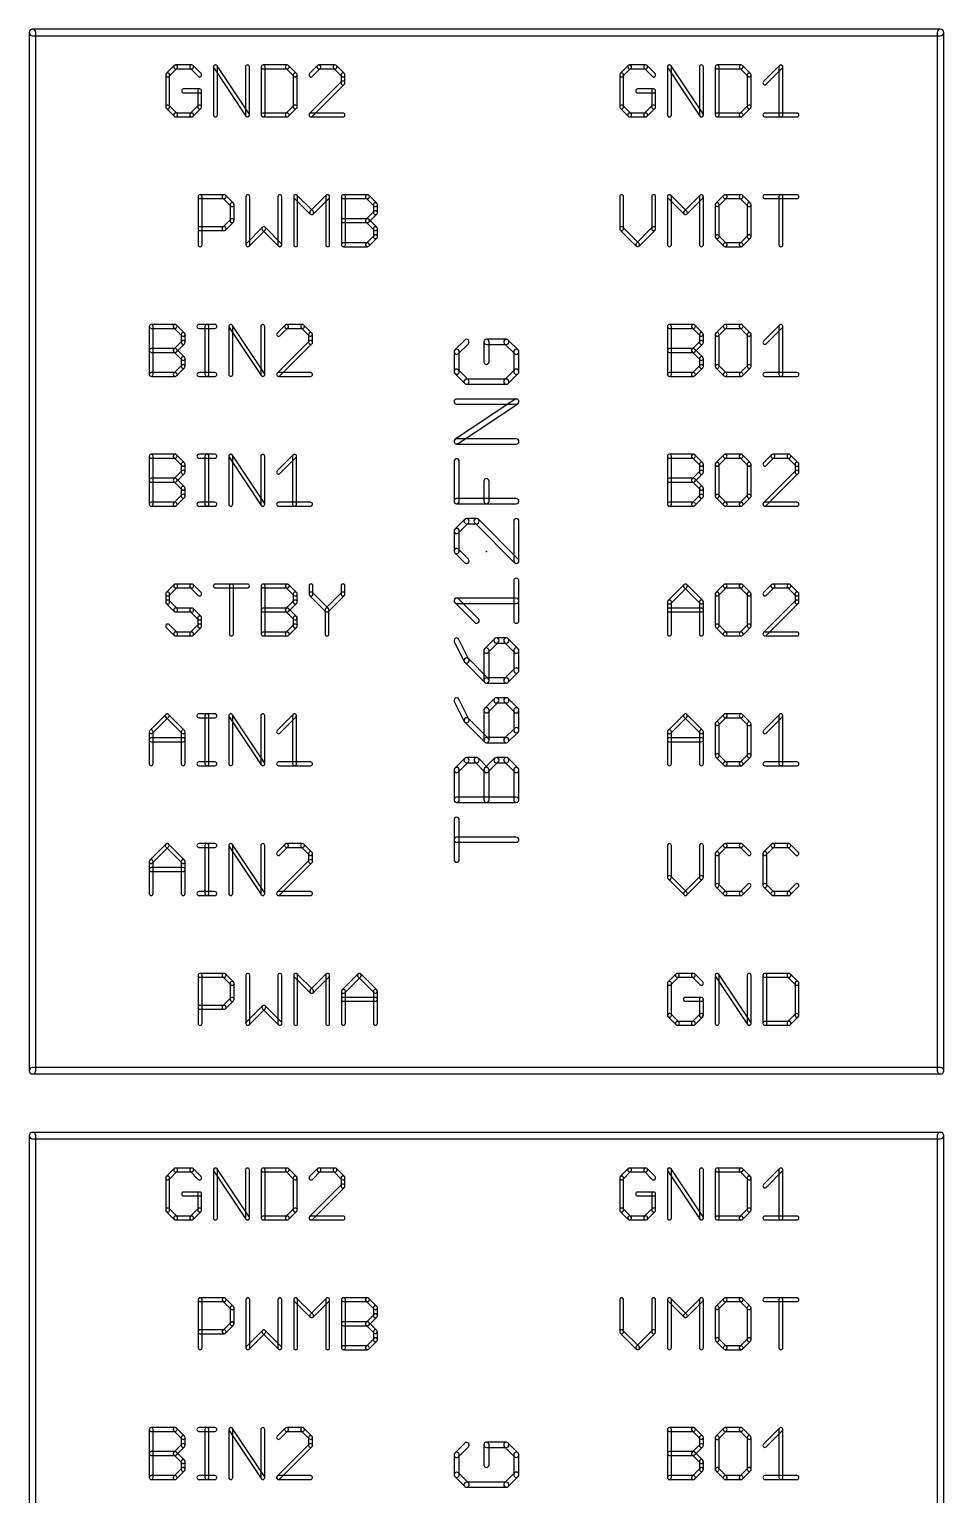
# Model space of a CAD drawing. Extents: x 0 to 101, y -4 to 80.
# Drawn here: x 69.79 to 87.69, y 22.18 to 50.86 of the extents above; entities that cross this region are included whole.
import ezdxf

# ---------------------------------------------------------------- set-up
doc = ezdxf.new("R2010")
doc.units = 0
doc.layers.add('21', color=251, linetype='CONTINUOUS')
doc.layers.add('23', color=178, linetype='CONTINUOUS')

msp = doc.modelspace()

# ---------------------------------------------------------------- linework, layer by layer
at = {"layer": '21'}
for points in [[(69.9135, 30.48), (69.9135, 50.8, 1), (69.7865, 50.8), (69.7865, 30.48, 1)], [(69.85, 50.7365), (87.63, 50.7365, 1), (87.63, 50.8635), (69.85, 50.8635, 1)], [(87.6935, 30.48), (87.6935, 50.8, 1), (87.5665, 50.8), (87.5665, 30.48, 1)], [(72.6258, 50.1546), (72.4691, 49.9979, 1), (72.523, 49.944), (72.6797, 50.1008, 1)], [(72.4579, 49.9709), (72.4579, 49.3439, 1), (72.5341, 49.3439), (72.5341, 49.9709, 1)], [(72.9663, 50.1658), (72.6528, 50.1658, 1), (72.6528, 50.0896), (72.9663, 50.0896, 1)], [(73.15, 49.9979), (72.9933, 50.1546, 1), (72.9394, 50.1008), (73.0961, 49.944, 1)], [(73.4696, 49.1871), (73.4696, 50.1277, 1), (73.3934, 50.1277), (73.3934, 49.1871, 1)], [(73.3998, 50.1066), (74.0269, 49.166, 1), (74.0903, 49.2082), (73.4632, 50.1488, 1)], [(74.0967, 49.1871), (74.0967, 50.1277, 1), (74.0205, 50.1277), (74.0205, 49.1871, 1)], [(74.329, 50.1277), (74.329, 49.1871, 1), (74.4052, 49.1871), (74.4052, 50.1277, 1)], [(74.8374, 50.1658), (74.3671, 50.1658, 1), (74.3671, 50.0896), (74.8374, 50.0896, 1)], [(75.0211, 49.9979), (74.8643, 50.1546, 1), (74.8104, 50.1008), (74.9672, 49.944, 1)], [(75.0322, 49.3439), (75.0322, 49.9709, 1), (74.956, 49.9709), (74.956, 49.3439, 1)], [(75.4324, 50.1546), (75.2756, 49.9979, 1), (75.3295, 49.944), (75.4863, 50.1008, 1)], [(75.7729, 50.1658), (75.4593, 50.1658, 1), (75.4593, 50.0896), (75.7729, 50.0896, 1)], [(75.9566, 49.9979), (75.7998, 50.1546, 1), (75.7459, 50.1008), (75.9027, 49.944, 1)], [(75.9677, 49.8142), (75.9677, 49.9709, 1), (75.8915, 49.9709), (75.8915, 49.8142, 1)], [(81.5158, 50.1546), (81.3591, 49.9979, 1), (81.413, 49.944), (81.5697, 50.1008, 1)], [(81.3479, 49.9709), (81.3479, 49.3439, 1), (81.4241, 49.3439), (81.4241, 49.9709, 1)], [(81.8563, 50.1658), (81.5428, 50.1658, 1), (81.5428, 50.0896), (81.8563, 50.0896, 1)], [(82.04, 49.9979), (81.8833, 50.1546, 1), (81.8294, 50.1008), (81.9861, 49.944, 1)], [(82.3596, 49.1871), (82.3596, 50.1277, 1), (82.2834, 50.1277), (82.2834, 49.1871, 1)], [(82.2898, 50.1066), (82.9169, 49.166, 1), (82.9803, 49.2082), (82.3532, 50.1488, 1)], [(82.9867, 49.1871), (82.9867, 50.1277, 1), (82.9105, 50.1277), (82.9105, 49.1871, 1)], [(83.219, 50.1277), (83.219, 49.1871, 1), (83.2952, 49.1871), (83.2952, 50.1277, 1)], [(83.7274, 50.1658), (83.2571, 50.1658, 1), (83.2571, 50.0896), (83.7274, 50.0896, 1)], [(83.9111, 49.9979), (83.7543, 50.1546, 1), (83.7004, 50.1008), (83.8572, 49.944, 1)], [(83.9222, 49.3439), (83.9222, 49.9709, 1), (83.846, 49.9709), (83.846, 49.3439, 1)], [(84.2195, 49.7872), (84.5331, 50.1008, 1), (84.4792, 50.1546), (84.1656, 49.8411, 1)], [(84.468, 50.1277), (84.468, 49.1871, 1), (84.5442, 49.1871), (84.5442, 50.1277, 1)], [(73.1231, 49.6955), (72.8096, 49.6955, 1), (72.8096, 49.6193), (73.1231, 49.6193, 1)], [(73.1612, 49.3439), (73.1612, 49.6574, 1), (73.085, 49.6574), (73.085, 49.3439, 1)], [(75.3295, 49.1602), (75.9566, 49.7872, 1), (75.9027, 49.8411), (75.2756, 49.214, 1)], [(82.0131, 49.6955), (81.6996, 49.6955, 1), (81.6996, 49.6193), (82.0131, 49.6193, 1)], [(82.0512, 49.3439), (82.0512, 49.6574, 1), (81.975, 49.6574), (81.975, 49.3439, 1)], [(72.4691, 49.3169), (72.6258, 49.1602, 1), (72.6797, 49.214), (72.523, 49.3708, 1)], [(72.9933, 49.1602), (73.15, 49.3169, 1), (73.0962, 49.3708), (72.9394, 49.214, 1)], [(74.8643, 49.1602), (75.0211, 49.3169, 1), (74.9672, 49.3708), (74.8104, 49.214, 1)], [(81.3591, 49.3169), (81.5158, 49.1602, 1), (81.5697, 49.214), (81.413, 49.3708, 1)], [(81.8833, 49.1602), (82.04, 49.3169, 1), (81.9862, 49.3708), (81.8294, 49.214, 1)], [(83.7543, 49.1602), (83.9111, 49.3169, 1), (83.8572, 49.3708), (83.7004, 49.214, 1)], [(72.6528, 49.149), (72.9663, 49.149, 1), (72.9663, 49.2252), (72.6528, 49.2252, 1)], [(74.3671, 49.149), (74.8374, 49.149, 1), (74.8374, 49.2252), (74.3671, 49.2252, 1)], [(75.9296, 49.2252), (75.3026, 49.2252, 1), (75.3026, 49.149), (75.9296, 49.149, 1)], [(81.5428, 49.149), (81.8563, 49.149, 1), (81.8563, 49.2252), (81.5428, 49.2252, 1)], [(83.2571, 49.149), (83.7274, 49.149, 1), (83.7274, 49.2252), (83.2571, 49.2252, 1)], [(84.1926, 49.149), (84.8196, 49.149, 1), (84.8196, 49.2252), (84.1926, 49.2252, 1)], [(73.1691, 46.6471), (73.1691, 47.5877, 1), (73.0929, 47.5877), (73.0929, 46.6471, 1)], [(73.131, 47.5496), (73.6013, 47.5496, 1), (73.6013, 47.6258), (73.131, 47.6258, 1)], [(73.5744, 47.5608), (73.7311, 47.404, 1), (73.785, 47.4579), (73.6283, 47.6146, 1)], [(74.0284, 47.5877), (74.0284, 46.6471, 1), (74.1046, 46.6471), (74.1046, 47.5877, 1)], [(74.7317, 46.6471), (74.7317, 47.5877, 1), (74.6555, 47.5877), (74.6555, 46.6471, 1)], [(75.0402, 46.6471), (75.0402, 47.5877, 1), (74.964, 47.5877), (74.964, 46.6471, 1)], [(74.9751, 47.5608), (75.2887, 47.2472, 1), (75.3425, 47.3011), (75.029, 47.6146, 1)], [(75.3425, 47.2472), (75.6561, 47.5608, 1), (75.6022, 47.6146), (75.2887, 47.3011, 1)], [(75.591, 47.5877), (75.591, 46.6471, 1), (75.6672, 46.6471), (75.6672, 47.5877, 1)], [(75.9757, 46.6471), (75.9757, 47.5877, 1), (75.8995, 47.5877), (75.8995, 46.6471, 1)], [(75.9376, 47.5496), (76.4079, 47.5496, 1), (76.4079, 47.6258), (75.9376, 47.6258, 1)], [(76.3809, 47.5608), (76.5377, 47.404, 1), (76.5916, 47.4579), (76.4348, 47.6146, 1)], [(81.3479, 47.5877), (81.3479, 46.9606, 1), (81.4241, 46.9606), (81.4241, 47.5877, 1)], [(82.0512, 46.9606), (82.0512, 47.5877, 1), (81.975, 47.5877), (81.975, 46.9606, 1)], [(82.3596, 46.6471), (82.3596, 47.5877, 1), (82.2834, 47.5877), (82.2834, 46.6471, 1)], [(82.2946, 47.5608), (82.6081, 47.2472, 1), (82.662, 47.3011), (82.3485, 47.6146, 1)], [(82.662, 47.2472), (82.9756, 47.5608, 1), (82.9217, 47.6146), (82.6081, 47.3011, 1)], [(82.9105, 47.5877), (82.9105, 46.6471, 1), (82.9867, 46.6471), (82.9867, 47.5877, 1)], [(83.3869, 47.6146), (83.2301, 47.4579, 1), (83.284, 47.404), (83.4408, 47.5608, 1)], [(83.7274, 47.6258), (83.4138, 47.6258, 1), (83.4138, 47.5496), (83.7274, 47.5496, 1)], [(83.9111, 47.4579), (83.7543, 47.6146, 1), (83.7004, 47.5608), (83.8572, 47.404, 1)], [(84.1926, 47.5496), (84.8196, 47.5496, 1), (84.8196, 47.6258), (84.1926, 47.6258, 1)], [(84.5442, 46.6471), (84.5442, 47.5877, 1), (84.468, 47.5877), (84.468, 46.6471, 1)], [(73.72, 47.4309), (73.72, 47.1174, 1), (73.7962, 47.1174), (73.7962, 47.4309, 1)], [(76.5265, 47.4309), (76.5265, 47.2742, 1), (76.6027, 47.2742), (76.6027, 47.4309, 1)], [(83.219, 47.4309), (83.219, 46.8039, 1), (83.2952, 46.8039), (83.2952, 47.4309, 1)], [(83.9222, 46.8039), (83.9222, 47.4309, 1), (83.846, 47.4309), (83.846, 46.8039, 1)], [(73.7312, 47.1443), (73.5744, 46.9876, 1), (73.6283, 46.9337), (73.785, 47.0905, 1)], [(75.9376, 47.0793), (76.4079, 47.0793, 1), (76.4079, 47.1555), (75.9376, 47.1555, 1)], [(76.5377, 47.3011), (76.3809, 47.1443, 1), (76.4348, 47.0905), (76.5916, 47.2472, 1)], [(76.3809, 47.0905), (76.5377, 46.9337, 1), (76.5916, 46.9876), (76.4348, 47.1443, 1)], [(73.6013, 46.9987), (73.131, 46.9987, 1), (73.131, 46.9225), (73.6013, 46.9225, 1)], [(74.0935, 46.6202), (74.407, 46.9337, 1), (74.3531, 46.9876), (74.0396, 46.674, 1)], [(74.3531, 46.9337), (74.6667, 46.6202, 1), (74.7206, 46.674), (74.407, 46.9876, 1)], [(76.5377, 46.8308), (76.3809, 46.674, 1), (76.4348, 46.6202), (76.5916, 46.7769, 1)], [(76.5265, 46.9606), (76.5265, 46.8039, 1), (76.6027, 46.8039), (76.6027, 46.9606, 1)], [(81.3591, 46.9337), (81.6726, 46.6202, 1), (81.7265, 46.674), (81.413, 46.9876, 1)], [(81.7265, 46.6202), (82.04, 46.9337, 1), (81.9861, 46.9876), (81.6726, 46.674, 1)], [(83.2301, 46.7769), (83.3869, 46.6202, 1), (83.4408, 46.674), (83.284, 46.8308, 1)], [(83.7543, 46.6202), (83.9111, 46.7769, 1), (83.8572, 46.8308), (83.7004, 46.674, 1)], [(76.4079, 46.6852), (75.9376, 46.6852, 1), (75.9376, 46.609), (76.4079, 46.609, 1)], [(83.4138, 46.609), (83.7274, 46.609, 1), (83.7274, 46.6852), (83.4138, 46.6852, 1)], [(72.211, 44.1071), (72.211, 45.0477, 1), (72.1348, 45.0477), (72.1348, 44.1071, 1)], [(72.1729, 45.0096), (72.6432, 45.0096, 1), (72.6432, 45.0858), (72.1729, 45.0858, 1)], [(72.6162, 45.0208), (72.773, 44.864, 1), (72.8269, 44.9179), (72.6701, 45.0746, 1)], [(73.1084, 45.0096), (73.4219, 45.0096, 1), (73.4219, 45.0858), (73.1084, 45.0858, 1)], [(73.3032, 44.1071), (73.3032, 45.0477, 1), (73.227, 45.0477), (73.227, 44.1071, 1)], [(73.7702, 44.1071), (73.7702, 45.0477, 1), (73.694, 45.0477), (73.694, 44.1071, 1)], [(73.7004, 45.0266), (74.3274, 44.086, 1), (74.3908, 44.1282), (73.7638, 45.0688, 1)], [(74.3972, 44.1071), (74.3972, 45.0477, 1), (74.321, 45.0477), (74.321, 44.1071, 1)], [(74.7974, 45.0746), (74.6406, 44.9179, 1), (74.6945, 44.864), (74.8513, 45.0208, 1)], [(75.1379, 45.0858), (74.8243, 45.0858, 1), (74.8243, 45.0096), (75.1379, 45.0096, 1)], [(75.3216, 44.9179), (75.1648, 45.0746, 1), (75.1109, 45.0208), (75.2677, 44.864, 1)], [(82.3596, 44.1071), (82.3596, 45.0477, 1), (82.2834, 45.0477), (82.2834, 44.1071, 1)], [(82.3215, 45.0096), (82.7918, 45.0096, 1), (82.7918, 45.0858), (82.3215, 45.0858, 1)], [(82.7649, 45.0208), (82.9217, 44.864, 1), (82.9756, 44.9179), (82.8188, 45.0746, 1)], [(83.3869, 45.0746), (83.2301, 44.9179, 1), (83.284, 44.864), (83.4408, 45.0208, 1)], [(83.7274, 45.0858), (83.4138, 45.0858, 1), (83.4138, 45.0096), (83.7274, 45.0096, 1)], [(83.9111, 44.9179), (83.7543, 45.0746, 1), (83.7004, 45.0208), (83.8572, 44.864, 1)], [(84.2195, 44.7072), (84.5331, 45.0208, 1), (84.4792, 45.0746), (84.1656, 44.7611, 1)], [(84.468, 45.0477), (84.468, 44.1071, 1), (84.5442, 44.1071), (84.5442, 45.0477, 1)], [(72.773, 44.7611), (72.6162, 44.6043, 1), (72.6701, 44.5505), (72.8269, 44.7072, 1)], [(72.7618, 44.8909), (72.7618, 44.7342, 1), (72.838, 44.7342), (72.838, 44.8909, 1)], [(74.6945, 44.0802), (75.3216, 44.7072, 1), (75.2677, 44.7611), (74.6406, 44.134, 1)], [(75.3327, 44.7342), (75.3327, 44.8909, 1), (75.2565, 44.8909), (75.2565, 44.7342, 1)], [(78.3138, 44.7819), (78.1189, 44.587, 1), (78.1907, 44.5152), (78.3856, 44.7101, 1)], [(79.1293, 44.7968), (78.7395, 44.7968, 1), (78.7395, 44.6952), (79.1293, 44.6952, 1)], [(78.6887, 44.746), (78.6887, 44.3562, 1), (78.7903, 44.3562), (78.7903, 44.746, 1)], [(79.3601, 44.587), (79.1652, 44.7819, 1), (79.0934, 44.7101), (79.2883, 44.5152, 1)], [(82.9217, 44.7611), (82.7649, 44.6043, 1), (82.8188, 44.5505), (82.9756, 44.7072, 1)], [(82.9105, 44.8909), (82.9105, 44.7342, 1), (82.9867, 44.7342), (82.9867, 44.8909, 1)], [(83.219, 44.8909), (83.219, 44.2639, 1), (83.2952, 44.2639), (83.2952, 44.8909, 1)], [(83.9222, 44.2639), (83.9222, 44.8909, 1), (83.846, 44.8909), (83.846, 44.2639, 1)], [(72.1729, 44.5393), (72.6432, 44.5393, 1), (72.6432, 44.6155), (72.1729, 44.6155, 1)], [(72.6162, 44.5505), (72.773, 44.3937, 1), (72.8269, 44.4476), (72.6701, 44.6043, 1)], [(72.7618, 44.4206), (72.7618, 44.2639, 1), (72.838, 44.2639), (72.838, 44.4206, 1)], [(78.104, 44.5511), (78.104, 44.1613, 1), (78.2056, 44.1613), (78.2056, 44.5511, 1)], [(79.375, 44.1613), (79.375, 44.5511, 1), (79.2734, 44.5511), (79.2734, 44.1613, 1)], [(82.3215, 44.5393), (82.7918, 44.5393, 1), (82.7918, 44.6155), (82.3215, 44.6155, 1)], [(82.7649, 44.5505), (82.9217, 44.3937, 1), (82.9756, 44.4476), (82.8188, 44.6043, 1)], [(82.9105, 44.4206), (82.9105, 44.2639, 1), (82.9867, 44.2639), (82.9867, 44.4206, 1)], [(72.773, 44.2908), (72.6162, 44.134, 1), (72.6701, 44.0802), (72.8269, 44.2369, 1)], [(78.1189, 44.1254), (78.3138, 43.9305, 1), (78.3856, 44.0023), (78.1907, 44.1972, 1)], [(79.1652, 43.9305), (79.3601, 44.1254, 1), (79.2883, 44.1972), (79.0934, 44.0023, 1)], [(82.9217, 44.2908), (82.7649, 44.134, 1), (82.8188, 44.0802), (82.9756, 44.2369, 1)], [(83.2301, 44.2369), (83.3869, 44.0802, 1), (83.4408, 44.134), (83.284, 44.2908, 1)], [(83.7543, 44.0802), (83.9111, 44.2369, 1), (83.8572, 44.2908), (83.7004, 44.134, 1)], [(72.6432, 44.1452), (72.1729, 44.1452, 1), (72.1729, 44.069), (72.6432, 44.069, 1)], [(73.1084, 44.069), (73.4219, 44.069, 1), (73.4219, 44.1452), (73.1084, 44.1452, 1)], [(75.2946, 44.1452), (74.6676, 44.1452, 1), (74.6676, 44.069), (75.2946, 44.069, 1)], [(78.3497, 43.9156), (79.1293, 43.9156, 1), (79.1293, 44.0172), (78.3497, 44.0172, 1)], [(82.7918, 44.1452), (82.3215, 44.1452, 1), (82.3215, 44.069), (82.7918, 44.069, 1)], [(83.4138, 44.069), (83.7274, 44.069, 1), (83.7274, 44.1452), (83.4138, 44.1452, 1)], [(84.1926, 44.069), (84.8197, 44.069, 1), (84.8197, 44.1452), (84.1926, 44.1452, 1)], [(79.3242, 43.6274), (78.1548, 43.6274, 1), (78.1548, 43.5258), (79.3242, 43.5258, 1)], [(78.183, 42.7547), (79.3524, 43.5343, 1), (79.296, 43.6188), (78.1266, 42.8393, 1)], [(79.3242, 42.8478), (78.1548, 42.8478, 1), (78.1548, 42.7462), (79.3242, 42.7462, 1)], [(72.211, 41.5671), (72.211, 42.5077, 1), (72.1348, 42.5077), (72.1348, 41.5671, 1)], [(72.1729, 42.4696), (72.6432, 42.4696, 1), (72.6432, 42.5458), (72.1729, 42.5458, 1)], [(72.6162, 42.4808), (72.773, 42.324, 1), (72.8269, 42.3779), (72.6701, 42.5346, 1)], [(73.1084, 42.4696), (73.4219, 42.4696, 1), (73.4219, 42.5458), (73.1084, 42.5458, 1)], [(73.3032, 41.5671), (73.3032, 42.5077, 1), (73.227, 42.5077), (73.227, 41.5671, 1)], [(73.7702, 41.5671), (73.7702, 42.5077, 1), (73.694, 42.5077), (73.694, 41.5671, 1)], [(73.7004, 42.4866), (74.3274, 41.546, 1), (74.3908, 41.5882), (73.7638, 42.5288, 1)], [(74.3972, 41.5671), (74.3972, 42.5077, 1), (74.321, 42.5077), (74.321, 41.5671, 1)], [(74.6945, 42.1672), (75.0081, 42.4808, 1), (74.9542, 42.5346), (74.6406, 42.2211, 1)], [(74.943, 42.5077), (74.943, 41.5671, 1), (75.0192, 41.5671), (75.0192, 42.5077, 1)], [(78.2056, 41.6276), (78.2056, 42.4072, 1), (78.104, 42.4072), (78.104, 41.6276, 1)], [(82.3596, 41.5671), (82.3596, 42.5077, 1), (82.2834, 42.5077), (82.2834, 41.5671, 1)], [(82.3215, 42.4696), (82.7918, 42.4696, 1), (82.7918, 42.5458), (82.3215, 42.5458, 1)], [(82.7649, 42.4808), (82.9217, 42.324, 1), (82.9756, 42.3779), (82.8188, 42.5346, 1)], [(83.3869, 42.5346), (83.2301, 42.3779, 1), (83.284, 42.324), (83.4408, 42.4808, 1)], [(83.7274, 42.5458), (83.4138, 42.5458, 1), (83.4138, 42.4696), (83.7274, 42.4696, 1)], [(83.9111, 42.3779), (83.7543, 42.5346, 1), (83.7004, 42.4808), (83.8572, 42.324, 1)], [(84.3224, 42.5346), (84.1656, 42.3779, 1), (84.2195, 42.324), (84.3763, 42.4808, 1)], [(84.6629, 42.5458), (84.3493, 42.5458, 1), (84.3493, 42.4696), (84.6629, 42.4696, 1)], [(84.8466, 42.3779), (84.6898, 42.5346, 1), (84.6359, 42.4808), (84.7927, 42.324, 1)], [(72.773, 42.2211), (72.6162, 42.0643, 1), (72.6701, 42.0105), (72.8269, 42.1672, 1)], [(72.7618, 42.3509), (72.7618, 42.1942, 1), (72.838, 42.1942), (72.838, 42.3509, 1)], [(82.9217, 42.2211), (82.7649, 42.0643, 1), (82.8188, 42.0105), (82.9756, 42.1672, 1)], [(82.9105, 42.3509), (82.9105, 42.1942, 1), (82.9867, 42.1942), (82.9867, 42.3509, 1)], [(83.219, 42.3509), (83.219, 41.7239, 1), (83.2952, 41.7239), (83.2952, 42.3509, 1)], [(83.9222, 41.7239), (83.9222, 42.3509, 1), (83.846, 42.3509), (83.846, 41.7239, 1)], [(84.2195, 41.5402), (84.8466, 42.1672, 1), (84.7927, 42.2211), (84.1656, 41.594, 1)], [(84.8578, 42.1942), (84.8578, 42.3509, 1), (84.7816, 42.3509), (84.7816, 42.1942, 1)], [(72.1729, 41.9993), (72.6432, 41.9993, 1), (72.6432, 42.0755), (72.1729, 42.0755, 1)], [(72.6162, 42.0105), (72.773, 41.8537, 1), (72.8269, 41.9076), (72.6701, 42.0643, 1)], [(72.7618, 41.8806), (72.7618, 41.7239, 1), (72.838, 41.7239), (72.838, 41.8806, 1)], [(78.7903, 41.6276), (78.7903, 42.0174, 1), (78.6887, 42.0174), (78.6887, 41.6276, 1)], [(82.3215, 41.9993), (82.7918, 41.9993, 1), (82.7918, 42.0755), (82.3215, 42.0755, 1)], [(82.7649, 42.0105), (82.9217, 41.8537, 1), (82.9756, 41.9076), (82.8188, 42.0643, 1)], [(82.9105, 41.8806), (82.9105, 41.7239, 1), (82.9867, 41.7239), (82.9867, 41.8806, 1)], [(72.6432, 41.6052), (72.1729, 41.6052, 1), (72.1729, 41.529), (72.6432, 41.529, 1)], [(72.773, 41.7508), (72.6162, 41.594, 1), (72.6701, 41.5402), (72.8269, 41.6969, 1)], [(73.1084, 41.529), (73.4219, 41.529, 1), (73.4219, 41.6052), (73.1084, 41.6052, 1)], [(74.6676, 41.529), (75.2946, 41.529, 1), (75.2946, 41.6052), (74.6676, 41.6052, 1)], [(79.3242, 41.6784), (78.1548, 41.6784, 1), (78.1548, 41.5768), (79.3242, 41.5768, 1)], [(82.7918, 41.6052), (82.3215, 41.6052, 1), (82.3215, 41.529), (82.7918, 41.529, 1)], [(82.9217, 41.7508), (82.7649, 41.594, 1), (82.8188, 41.5402), (82.9756, 41.6969, 1)], [(83.2301, 41.6969), (83.3869, 41.5402, 1), (83.4408, 41.594), (83.284, 41.7508, 1)], [(83.4138, 41.529), (83.7274, 41.529, 1), (83.7274, 41.6052), (83.4138, 41.6052, 1)], [(83.7543, 41.5402), (83.9111, 41.6969, 1), (83.8572, 41.7508), (83.7004, 41.594, 1)], [(84.8197, 41.6052), (84.1926, 41.6052, 1), (84.1926, 41.529), (84.8197, 41.529, 1)], [(78.3138, 41.2737), (78.1189, 41.0788, 1), (78.1907, 41.007), (78.3856, 41.2019, 1)], [(78.104, 41.0429), (78.104, 40.6531, 1), (78.2056, 40.6531), (78.2056, 41.0429, 1)], [(78.5446, 41.2886), (78.3497, 41.2886, 1), (78.3497, 41.187), (78.5446, 41.187, 1)], [(79.3601, 40.4941), (78.5805, 41.2737, 1), (78.5087, 41.2019), (79.2883, 40.4223, 1)], [(79.2734, 41.2378), (79.2734, 40.4582, 1), (79.375, 40.4582), (79.375, 41.2378, 1)], [(78.1189, 40.6172), (78.3138, 40.4223, 1), (78.3856, 40.4941), (78.1907, 40.689, 1)], [(72.6258, 39.9946), (72.4691, 39.8379, 1), (72.523, 39.784), (72.6797, 39.9408, 1)], [(72.9663, 40.0058), (72.6528, 40.0058, 1), (72.6528, 39.9296), (72.9663, 39.9296, 1)], [(73.15, 39.8379), (72.9933, 39.9946, 1), (72.9394, 39.9408), (73.0961, 39.784, 1)], [(73.4315, 39.9296), (74.0586, 39.9296, 1), (74.0586, 40.0058), (73.4315, 40.0058, 1)], [(73.7832, 39.0271), (73.7832, 39.9677, 1), (73.707, 39.9677), (73.707, 39.0271, 1)], [(74.4052, 39.0271), (74.4052, 39.9677, 1), (74.329, 39.9677), (74.329, 39.0271, 1)], [(74.3671, 39.9296), (74.8374, 39.9296, 1), (74.8374, 40.0058), (74.3671, 40.0058, 1)], [(74.8104, 39.9408), (74.9672, 39.784, 1), (75.0211, 39.8379), (74.8643, 39.9946, 1)], [(75.2645, 39.9677), (75.2645, 39.8109, 1), (75.3407, 39.8109), (75.3407, 39.9677, 1)], [(75.9677, 39.8109), (75.9677, 39.9677, 1), (75.8915, 39.9677), (75.8915, 39.8109, 1)], [(79.375, 39.2888), (79.375, 40.0684, 1), (79.2734, 40.0684), (79.2734, 39.2888, 1)], [(82.3485, 39.6272), (82.662, 39.9408, 1), (82.6081, 39.9946), (82.2946, 39.6811, 1)], [(82.6081, 39.9408), (82.9217, 39.6272, 1), (82.9756, 39.6811), (82.662, 39.9946, 1)], [(83.3869, 39.9946), (83.2301, 39.8379, 1), (83.284, 39.784), (83.4408, 39.9408, 1)], [(83.7274, 40.0058), (83.4138, 40.0058, 1), (83.4138, 39.9296), (83.7274, 39.9296, 1)], [(83.9111, 39.8379), (83.7543, 39.9946, 1), (83.7004, 39.9408), (83.8572, 39.784, 1)], [(84.3224, 39.9946), (84.1656, 39.8379, 1), (84.2195, 39.784), (84.3763, 39.9408, 1)], [(84.6629, 40.0058), (84.3493, 40.0058, 1), (84.3493, 39.9296), (84.6629, 39.9296, 1)], [(84.8466, 39.8379), (84.6898, 39.9946, 1), (84.6359, 39.9408), (84.7927, 39.784, 1)], [(72.4579, 39.8109), (72.4579, 39.6542, 1), (72.5341, 39.6542), (72.5341, 39.8109, 1)], [(72.4691, 39.6272), (72.6258, 39.4705, 1), (72.6797, 39.5243), (72.523, 39.6811, 1)], [(74.9672, 39.6811), (74.8104, 39.5243, 1), (74.8643, 39.4705), (75.0211, 39.6272, 1)], [(74.956, 39.8109), (74.956, 39.6542, 1), (75.0322, 39.6542), (75.0322, 39.8109, 1)], [(75.2756, 39.784), (75.5892, 39.4705, 1), (75.6431, 39.5243), (75.3295, 39.8379, 1)], [(75.6431, 39.4705), (75.9566, 39.784, 1), (75.9027, 39.8379), (75.5892, 39.5243, 1)], [(78.5805, 39.3247), (78.1907, 39.7145, 1), (78.1189, 39.6427), (78.5087, 39.2529, 1)], [(78.1548, 39.6278), (79.3242, 39.6278, 1), (79.3242, 39.7294), (78.1548, 39.7294, 1)], [(82.3596, 39.0271), (82.3596, 39.6542, 1), (82.2834, 39.6542), (82.2834, 39.0271, 1)], [(82.9105, 39.6542), (82.9105, 39.0271, 1), (82.9867, 39.0271), (82.9867, 39.6542, 1)], [(83.219, 39.8109), (83.219, 39.1839, 1), (83.2952, 39.1839), (83.2952, 39.8109, 1)], [(83.9222, 39.1839), (83.9222, 39.8109, 1), (83.846, 39.8109), (83.846, 39.1839, 1)], [(84.2195, 39.0002), (84.8466, 39.6272, 1), (84.7927, 39.6811), (84.1656, 39.054, 1)], [(84.8578, 39.6542), (84.8578, 39.8109, 1), (84.7816, 39.8109), (84.7816, 39.6542, 1)], [(72.6528, 39.4593), (72.9663, 39.4593, 1), (72.9663, 39.5355), (72.6528, 39.5355, 1)], [(72.9394, 39.4705), (73.0962, 39.3137, 1), (73.15, 39.3676), (72.9933, 39.5243, 1)], [(73.085, 39.3406), (73.085, 39.1839, 1), (73.1612, 39.1839), (73.1612, 39.3406, 1)], [(74.3671, 39.4593), (74.8374, 39.4593, 1), (74.8374, 39.5355), (74.3671, 39.5355, 1)], [(74.8104, 39.4705), (74.9672, 39.3137, 1), (75.0211, 39.3676), (74.8643, 39.5243, 1)], [(74.956, 39.3406), (74.956, 39.1839, 1), (75.0322, 39.1839), (75.0322, 39.3406, 1)], [(75.578, 39.4974), (75.578, 39.0271, 1), (75.6542, 39.0271), (75.6542, 39.4974, 1)], [(82.3215, 39.4593), (82.9486, 39.4593, 1), (82.9486, 39.5355), (82.3215, 39.5355, 1)], [(72.6797, 39.054), (72.523, 39.2108, 1), (72.4691, 39.1569), (72.6258, 39.0002, 1)], [(72.9663, 39.0652), (72.6528, 39.0652, 1), (72.6528, 38.989), (72.9663, 38.989, 1)], [(73.0962, 39.2108), (72.9394, 39.054, 1), (72.9933, 39.0002), (73.15, 39.1569, 1)], [(74.8374, 39.0652), (74.3671, 39.0652, 1), (74.3671, 38.989), (74.8374, 38.989, 1)], [(74.9672, 39.2108), (74.8104, 39.054, 1), (74.8643, 39.0002), (75.0211, 39.1569, 1)], [(83.2301, 39.1569), (83.3869, 39.0002, 1), (83.4408, 39.054), (83.284, 39.2108, 1)], [(83.4138, 38.989), (83.7274, 38.989, 1), (83.7274, 39.0652), (83.4138, 39.0652, 1)], [(83.7543, 39.0002), (83.9111, 39.1569, 1), (83.8572, 39.2108), (83.7004, 39.054, 1)], [(84.8197, 39.0652), (84.1926, 39.0652, 1), (84.1926, 38.989), (84.8197, 38.989, 1)], [(78.1094, 38.8763), (78.3043, 38.4865, 1), (78.3951, 38.5319), (78.2002, 38.9217, 1)], [(78.8985, 38.9349), (78.7036, 38.74, 1), (78.7754, 38.6682), (78.9703, 38.8631, 1)], [(78.6887, 38.7041), (78.6887, 38.1194, 1), (78.7903, 38.1194), (78.7903, 38.7041, 1)], [(79.1293, 38.9498), (78.9344, 38.9498, 1), (78.9344, 38.8482), (79.1293, 38.8482, 1)], [(79.3601, 38.74), (79.1652, 38.9349, 1), (79.0934, 38.8631), (79.2883, 38.6682, 1)], [(79.375, 38.3143), (79.375, 38.7041, 1), (79.2734, 38.7041), (79.2734, 38.3143, 1)], [(78.3138, 38.4733), (78.7036, 38.0835, 1), (78.7754, 38.1553), (78.3856, 38.5451, 1)], [(78.7395, 38.0686), (79.1293, 38.0686, 1), (79.1293, 38.1702), (78.7395, 38.1702, 1)], [(79.1652, 38.0835), (79.3601, 38.2784, 1), (79.2883, 38.3502), (79.0934, 38.1553, 1)], [(78.1094, 37.7069), (78.3043, 37.3171, 1), (78.3951, 37.3625), (78.2002, 37.7523, 1)], [(78.8985, 37.7655), (78.7036, 37.5706, 1), (78.7754, 37.4988), (78.9703, 37.6937, 1)], [(78.6887, 37.5347), (78.6887, 36.95, 1), (78.7903, 36.95), (78.7903, 37.5347, 1)], [(79.1293, 37.7804), (78.9344, 37.7804, 1), (78.9344, 37.6788), (79.1293, 37.6788, 1)], [(79.3601, 37.5706), (79.1652, 37.7655, 1), (79.0934, 37.6937), (79.2883, 37.4988, 1)], [(79.375, 37.1449), (79.375, 37.5347, 1), (79.2734, 37.5347), (79.2734, 37.1449, 1)], [(72.1998, 37.0872), (72.5133, 37.4008, 1), (72.4595, 37.4546), (72.1459, 37.1411, 1)], [(72.4595, 37.4008), (72.773, 37.0872, 1), (72.8269, 37.1411), (72.5133, 37.4546, 1)], [(73.1084, 37.3896), (73.4219, 37.3896, 1), (73.4219, 37.4658), (73.1084, 37.4658, 1)], [(73.3032, 36.4871), (73.3032, 37.4277, 1), (73.227, 37.4277), (73.227, 36.4871, 1)], [(73.7702, 36.4871), (73.7702, 37.4277, 1), (73.694, 37.4277), (73.694, 36.4871, 1)], [(73.7004, 37.4066), (74.3274, 36.466, 1), (74.3908, 36.5082), (73.7638, 37.4488, 1)], [(74.3972, 36.4871), (74.3972, 37.4277, 1), (74.321, 37.4277), (74.321, 36.4871, 1)], [(74.6945, 37.0872), (75.0081, 37.4008, 1), (74.9542, 37.4546), (74.6406, 37.1411, 1)], [(74.943, 37.4277), (74.943, 36.4871, 1), (75.0192, 36.4871), (75.0192, 37.4277, 1)], [(78.3138, 37.3039), (78.7036, 36.9141, 1), (78.7754, 36.9859), (78.3856, 37.3757, 1)], [(82.3485, 37.0872), (82.662, 37.4008, 1), (82.6081, 37.4546), (82.2946, 37.1411, 1)], [(82.6081, 37.4008), (82.9217, 37.0872, 1), (82.9756, 37.1411), (82.662, 37.4546, 1)], [(83.3869, 37.4546), (83.2301, 37.2979, 1), (83.284, 37.244), (83.4408, 37.4008, 1)], [(83.219, 37.2709), (83.219, 36.6439, 1), (83.2952, 36.6439), (83.2952, 37.2709, 1)], [(83.7274, 37.4658), (83.4138, 37.4658, 1), (83.4138, 37.3896), (83.7274, 37.3896, 1)], [(83.9111, 37.2979), (83.7543, 37.4546, 1), (83.7004, 37.4008), (83.8572, 37.244, 1)], [(83.9222, 36.6439), (83.9222, 37.2709, 1), (83.846, 37.2709), (83.846, 36.6439, 1)], [(84.2195, 37.0872), (84.5331, 37.4008, 1), (84.4792, 37.4546), (84.1656, 37.1411, 1)], [(84.468, 37.4277), (84.468, 36.4871, 1), (84.5442, 36.4871), (84.5442, 37.4277, 1)], [(72.211, 36.4871), (72.211, 37.1142, 1), (72.1348, 37.1142), (72.1348, 36.4871, 1)], [(72.7618, 37.1142), (72.7618, 36.4871, 1), (72.838, 36.4871), (72.838, 37.1142, 1)], [(78.7395, 36.8992), (79.1293, 36.8992, 1), (79.1293, 37.0008), (78.7395, 37.0008, 1)], [(79.1652, 36.9141), (79.3601, 37.109, 1), (79.2883, 37.1808), (79.0934, 36.9859, 1)], [(82.3596, 36.4871), (82.3596, 37.1142, 1), (82.2834, 37.1142), (82.2834, 36.4871, 1)], [(82.9105, 37.1142), (82.9105, 36.4871, 1), (82.9867, 36.4871), (82.9867, 37.1142, 1)], [(72.1729, 36.9193), (72.7999, 36.9193, 1), (72.7999, 36.9955), (72.1729, 36.9955, 1)], [(82.3215, 36.9193), (82.9486, 36.9193, 1), (82.9486, 36.9955), (82.3215, 36.9955, 1)], [(73.1084, 36.449), (73.4219, 36.449, 1), (73.4219, 36.5252), (73.1084, 36.5252, 1)], [(74.6676, 36.449), (75.2946, 36.449, 1), (75.2946, 36.5252), (74.6676, 36.5252, 1)], [(78.1907, 36.3294), (78.3856, 36.5243, 1), (78.3138, 36.5961), (78.1189, 36.4012, 1)], [(78.3497, 36.5094), (78.5446, 36.5094, 1), (78.5446, 36.611), (78.3497, 36.611, 1)], [(78.5087, 36.5243), (78.7036, 36.3294, 1), (78.7754, 36.4012), (78.5805, 36.5961, 1)], [(78.7754, 36.3294), (78.9703, 36.5243, 1), (78.8985, 36.5961), (78.7036, 36.4012, 1)], [(78.9344, 36.5094), (79.1293, 36.5094, 1), (79.1293, 36.611), (78.9344, 36.611, 1)], [(79.0934, 36.5243), (79.2883, 36.3294, 1), (79.3601, 36.4012), (79.1652, 36.5961, 1)], [(83.2301, 36.6169), (83.3869, 36.4602, 1), (83.4408, 36.514), (83.284, 36.6708, 1)], [(83.4138, 36.449), (83.7274, 36.449, 1), (83.7274, 36.5252), (83.4138, 36.5252, 1)], [(83.7543, 36.4602), (83.9111, 36.6169, 1), (83.8572, 36.6708), (83.7004, 36.514, 1)], [(84.1926, 36.449), (84.8197, 36.449, 1), (84.8197, 36.5252), (84.1926, 36.5252, 1)], [(78.2056, 35.7806), (78.2056, 36.3653, 1), (78.104, 36.3653), (78.104, 35.7806, 1)], [(78.7903, 35.7806), (78.7903, 36.3653, 1), (78.6887, 36.3653), (78.6887, 35.7806, 1)], [(79.2734, 36.3653), (79.2734, 35.7806, 1), (79.375, 35.7806), (79.375, 36.3653, 1)], [(79.3242, 35.8314), (78.1548, 35.8314, 1), (78.1548, 35.7298), (79.3242, 35.7298, 1)], [(78.2056, 34.6112), (78.2056, 35.3908, 1), (78.104, 35.3908), (78.104, 34.6112, 1)], [(79.3242, 35.0518), (78.1548, 35.0518, 1), (78.1548, 34.9502), (79.3242, 34.9502, 1)], [(72.1998, 34.5472), (72.5133, 34.8608, 1), (72.4595, 34.9146), (72.1459, 34.6011, 1)], [(72.4595, 34.8608), (72.773, 34.5472, 1), (72.8269, 34.6011), (72.5133, 34.9146, 1)], [(73.1084, 34.8496), (73.4219, 34.8496, 1), (73.4219, 34.9258), (73.1084, 34.9258, 1)], [(73.3032, 33.9471), (73.3032, 34.8877, 1), (73.227, 34.8877), (73.227, 33.9471, 1)], [(73.7702, 33.9471), (73.7702, 34.8877, 1), (73.694, 34.8877), (73.694, 33.9471, 1)], [(73.7004, 34.8666), (74.3274, 33.926, 1), (74.3908, 33.9682), (73.7638, 34.9088, 1)], [(74.3972, 33.9471), (74.3972, 34.8877, 1), (74.321, 34.8877), (74.321, 33.9471, 1)], [(74.7974, 34.9146), (74.6406, 34.7579, 1), (74.6945, 34.704), (74.8513, 34.8608, 1)], [(75.1379, 34.9258), (74.8243, 34.9258, 1), (74.8243, 34.8496), (75.1379, 34.8496, 1)], [(75.3216, 34.7579), (75.1648, 34.9146, 1), (75.1109, 34.8608), (75.2677, 34.704, 1)], [(75.3327, 34.5742), (75.3327, 34.7309, 1), (75.2565, 34.7309), (75.2565, 34.5742, 1)], [(82.2834, 34.8877), (82.2834, 34.2606, 1), (82.3596, 34.2606), (82.3596, 34.8877, 1)], [(82.9867, 34.2606), (82.9867, 34.8877, 1), (82.9105, 34.8877), (82.9105, 34.2606, 1)], [(83.3869, 34.9146), (83.2301, 34.7579, 1), (83.284, 34.704), (83.4408, 34.8608, 1)], [(83.219, 34.7309), (83.219, 34.1039, 1), (83.2952, 34.1039), (83.2952, 34.7309, 1)], [(83.7274, 34.9258), (83.4138, 34.9258, 1), (83.4138, 34.8496), (83.7274, 34.8496, 1)], [(83.9111, 34.7579), (83.7543, 34.9146, 1), (83.7004, 34.8608), (83.8572, 34.704, 1)], [(84.3224, 34.9146), (84.1656, 34.7579, 1), (84.2195, 34.704), (84.3763, 34.8608, 1)], [(84.1545, 34.7309), (84.1545, 34.1039, 1), (84.2307, 34.1039), (84.2307, 34.7309, 1)], [(84.6629, 34.9258), (84.3493, 34.9258, 1), (84.3493, 34.8496), (84.6629, 34.8496, 1)], [(84.8466, 34.7579), (84.6898, 34.9146, 1), (84.6359, 34.8608), (84.7927, 34.704, 1)], [(72.211, 33.9471), (72.211, 34.5742, 1), (72.1348, 34.5742), (72.1348, 33.9471, 1)], [(72.1729, 34.3793), (72.7999, 34.3793, 1), (72.7999, 34.4555), (72.1729, 34.4555, 1)], [(72.7618, 34.5742), (72.7618, 33.9471, 1), (72.838, 33.9471), (72.838, 34.5742, 1)], [(74.6945, 33.9202), (75.3216, 34.5472, 1), (75.2677, 34.6011), (74.6406, 33.974, 1)], [(82.2946, 34.2337), (82.6081, 33.9202, 1), (82.662, 33.974), (82.3485, 34.2876, 1)], [(82.662, 33.9202), (82.9756, 34.2337, 1), (82.9217, 34.2876), (82.6081, 33.974, 1)], [(83.2301, 34.0769), (83.3869, 33.9202, 1), (83.4408, 33.974), (83.284, 34.1308, 1)], [(83.7543, 33.9202), (83.9111, 34.0769, 1), (83.8572, 34.1308), (83.7004, 33.974, 1)], [(84.1656, 34.0769), (84.3224, 33.9202, 1), (84.3763, 33.974), (84.2195, 34.1308, 1)], [(84.6898, 33.9202), (84.8466, 34.0769, 1), (84.7927, 34.1308), (84.6359, 33.974, 1)], [(73.1084, 33.909), (73.4219, 33.909, 1), (73.4219, 33.9852), (73.1084, 33.9852, 1)], [(75.2946, 33.9852), (74.6676, 33.9852, 1), (74.6676, 33.909), (75.2946, 33.909, 1)], [(83.4138, 33.909), (83.7274, 33.909, 1), (83.7274, 33.9852), (83.4138, 33.9852, 1)], [(84.3493, 33.909), (84.6629, 33.909, 1), (84.6629, 33.9852), (84.3493, 33.9852, 1)], [(73.1691, 31.4071), (73.1691, 32.3477, 1), (73.0929, 32.3477), (73.0929, 31.4071, 1)], [(73.131, 32.3096), (73.6013, 32.3096, 1), (73.6013, 32.3858), (73.131, 32.3858, 1)], [(73.5744, 32.3208), (73.7311, 32.164, 1), (73.785, 32.2179), (73.6283, 32.3746, 1)], [(73.72, 32.1909), (73.72, 31.8774, 1), (73.7962, 31.8774), (73.7962, 32.1909, 1)], [(74.0284, 32.3477), (74.0284, 31.4071, 1), (74.1046, 31.4071), (74.1046, 32.3477, 1)], [(74.7317, 31.4071), (74.7317, 32.3477, 1), (74.6555, 32.3477), (74.6555, 31.4071, 1)], [(75.0402, 31.4071), (75.0402, 32.3477, 1), (74.964, 32.3477), (74.964, 31.4071, 1)], [(74.9751, 32.3208), (75.2887, 32.0072, 1), (75.3425, 32.0611), (75.029, 32.3746, 1)], [(75.3425, 32.0072), (75.6561, 32.3208, 1), (75.6022, 32.3746), (75.2887, 32.0611, 1)], [(75.591, 32.3477), (75.591, 31.4071, 1), (75.6672, 31.4071), (75.6672, 32.3477, 1)], [(75.9645, 32.0072), (76.2781, 32.3208, 1), (76.2242, 32.3746), (75.9106, 32.0611, 1)], [(76.2242, 32.3208), (76.5377, 32.0072, 1), (76.5916, 32.0611), (76.2781, 32.3746, 1)], [(82.4514, 32.3746), (82.2946, 32.2179, 1), (82.3485, 32.164), (82.5053, 32.3208, 1)], [(82.2834, 32.1909), (82.2834, 31.5639, 1), (82.3596, 31.5639), (82.3596, 32.1909, 1)], [(82.7918, 32.3858), (82.4783, 32.3858, 1), (82.4783, 32.3096), (82.7918, 32.3096, 1)], [(82.9756, 32.2179), (82.8188, 32.3746, 1), (82.7649, 32.3208), (82.9217, 32.164, 1)], [(83.2952, 31.4071), (83.2952, 32.3477, 1), (83.219, 32.3477), (83.219, 31.4071, 1)], [(83.2254, 32.3266), (83.8524, 31.386, 1), (83.9158, 31.4282), (83.2888, 32.3688, 1)], [(83.9222, 31.4071), (83.9222, 32.3477, 1), (83.846, 32.3477), (83.846, 31.4071, 1)], [(84.1545, 32.3477), (84.1545, 31.4071, 1), (84.2307, 31.4071), (84.2307, 32.3477, 1)], [(84.6629, 32.3858), (84.1926, 32.3858, 1), (84.1926, 32.3096), (84.6629, 32.3096, 1)], [(84.8466, 32.2179), (84.6898, 32.3746, 1), (84.6359, 32.3208), (84.7927, 32.164, 1)], [(84.8578, 31.5639), (84.8578, 32.1909, 1), (84.7816, 32.1909), (84.7816, 31.5639, 1)], [(73.7312, 31.9043), (73.5744, 31.7476, 1), (73.6283, 31.6937), (73.785, 31.8505, 1)], [(75.9757, 31.4071), (75.9757, 32.0342, 1), (75.8995, 32.0342), (75.8995, 31.4071, 1)], [(75.9376, 31.8393), (76.5646, 31.8393, 1), (76.5646, 31.9155), (75.9376, 31.9155, 1)], [(76.5265, 32.0342), (76.5265, 31.4071, 1), (76.6027, 31.4071), (76.6027, 32.0342, 1)], [(82.9486, 31.9155), (82.6351, 31.9155, 1), (82.6351, 31.8393), (82.9486, 31.8393, 1)], [(82.9867, 31.5639), (82.9867, 31.8774, 1), (82.9105, 31.8774), (82.9105, 31.5639, 1)], [(73.6013, 31.7587), (73.131, 31.7587, 1), (73.131, 31.6825), (73.6013, 31.6825, 1)], [(74.0935, 31.3802), (74.407, 31.6937, 1), (74.3531, 31.7476), (74.0396, 31.434, 1)], [(74.3531, 31.6937), (74.6667, 31.3802, 1), (74.7206, 31.434), (74.407, 31.7476, 1)], [(82.2946, 31.5369), (82.4514, 31.3802, 1), (82.5053, 31.434), (82.3485, 31.5908, 1)], [(82.8188, 31.3802), (82.9756, 31.5369, 1), (82.9217, 31.5908), (82.7649, 31.434, 1)], [(84.6898, 31.3802), (84.8466, 31.5369, 1), (84.7927, 31.5908), (84.6359, 31.434, 1)], [(82.4783, 31.369), (82.7918, 31.369, 1), (82.7918, 31.4452), (82.4783, 31.4452, 1)], [(84.1926, 31.369), (84.6629, 31.369, 1), (84.6629, 31.4452), (84.1926, 31.4452, 1)], [(87.63, 30.5435), (69.85, 30.5435, 1), (69.85, 30.4165), (87.63, 30.4165, 1)], [(69.9135, 8.89), (69.9135, 29.21, 1), (69.7865, 29.21), (69.7865, 8.89, 1)], [(69.85, 29.1465), (87.63, 29.1465, 1), (87.63, 29.2735), (69.85, 29.2735, 1)], [(87.6935, 8.89), (87.6935, 29.21, 1), (87.5665, 29.21), (87.5665, 8.89, 1)], [(72.6258, 28.5646), (72.4691, 28.4079, 1), (72.523, 28.354), (72.6797, 28.5108, 1)], [(72.4579, 28.3809), (72.4579, 27.7539, 1), (72.5341, 27.7539), (72.5341, 28.3809, 1)], [(72.9663, 28.5758), (72.6528, 28.5758, 1), (72.6528, 28.4996), (72.9663, 28.4996, 1)], [(73.15, 28.4079), (72.9933, 28.5646, 1), (72.9394, 28.5108), (73.0961, 28.354, 1)], [(73.4696, 27.5971), (73.4696, 28.5377, 1), (73.3934, 28.5377), (73.3934, 27.5971, 1)], [(73.3998, 28.5166), (74.0269, 27.576, 1), (74.0903, 27.6182), (73.4632, 28.5588, 1)], [(74.0967, 27.5971), (74.0967, 28.5377, 1), (74.0205, 28.5377), (74.0205, 27.5971, 1)], [(74.329, 28.5377), (74.329, 27.5971, 1), (74.4052, 27.5971), (74.4052, 28.5377, 1)], [(74.8374, 28.5758), (74.3671, 28.5758, 1), (74.3671, 28.4996), (74.8374, 28.4996, 1)], [(75.0211, 28.4079), (74.8643, 28.5646, 1), (74.8104, 28.5108), (74.9672, 28.354, 1)], [(75.0322, 27.7539), (75.0322, 28.3809, 1), (74.956, 28.3809), (74.956, 27.7539, 1)], [(75.4324, 28.5646), (75.2756, 28.4079, 1), (75.3295, 28.354), (75.4863, 28.5108, 1)], [(75.7729, 28.5758), (75.4593, 28.5758, 1), (75.4593, 28.4996), (75.7729, 28.4996, 1)], [(75.9566, 28.4079), (75.7998, 28.5646, 1), (75.7459, 28.5108), (75.9027, 28.354, 1)], [(75.9677, 28.2242), (75.9677, 28.3809, 1), (75.8915, 28.3809), (75.8915, 28.2242, 1)], [(81.5158, 28.5646), (81.3591, 28.4079, 1), (81.413, 28.354), (81.5697, 28.5108, 1)], [(81.3479, 28.3809), (81.3479, 27.7539, 1), (81.4241, 27.7539), (81.4241, 28.3809, 1)], [(81.8563, 28.5758), (81.5428, 28.5758, 1), (81.5428, 28.4996), (81.8563, 28.4996, 1)], [(82.04, 28.4079), (81.8833, 28.5646, 1), (81.8294, 28.5108), (81.9861, 28.354, 1)], [(82.3596, 27.5971), (82.3596, 28.5377, 1), (82.2834, 28.5377), (82.2834, 27.5971, 1)], [(82.2898, 28.5166), (82.9169, 27.576, 1), (82.9803, 27.6182), (82.3532, 28.5588, 1)], [(82.9867, 27.5971), (82.9867, 28.5377, 1), (82.9105, 28.5377), (82.9105, 27.5971, 1)], [(83.219, 28.5377), (83.219, 27.5971, 1), (83.2952, 27.5971), (83.2952, 28.5377, 1)], [(83.7274, 28.5758), (83.2571, 28.5758, 1), (83.2571, 28.4996), (83.7274, 28.4996, 1)], [(83.9111, 28.4079), (83.7543, 28.5646, 1), (83.7004, 28.5108), (83.8572, 28.354, 1)], [(83.9222, 27.7539), (83.9222, 28.3809, 1), (83.846, 28.3809), (83.846, 27.7539, 1)], [(84.2195, 28.1972), (84.5331, 28.5108, 1), (84.4792, 28.5646), (84.1656, 28.2511, 1)], [(84.468, 28.5377), (84.468, 27.5971, 1), (84.5442, 27.5971), (84.5442, 28.5377, 1)], [(75.3295, 27.5702), (75.9566, 28.1972, 1), (75.9027, 28.2511), (75.2756, 27.624, 1)], [(73.1231, 28.1055), (72.8096, 28.1055, 1), (72.8096, 28.0293), (73.1231, 28.0293, 1)], [(73.1612, 27.7539), (73.1612, 28.0674, 1), (73.085, 28.0674), (73.085, 27.7539, 1)], [(82.0131, 28.1055), (81.6996, 28.1055, 1), (81.6996, 28.0293), (82.0131, 28.0293, 1)], [(82.0512, 27.7539), (82.0512, 28.0674, 1), (81.975, 28.0674), (81.975, 27.7539, 1)], [(72.4691, 27.7269), (72.6258, 27.5702, 1), (72.6797, 27.624), (72.523, 27.7808, 1)], [(72.6528, 27.559), (72.9663, 27.559, 1), (72.9663, 27.6352), (72.6528, 27.6352, 1)], [(72.9933, 27.5702), (73.15, 27.7269, 1), (73.0962, 27.7808), (72.9394, 27.624, 1)], [(74.3671, 27.559), (74.8374, 27.559, 1), (74.8374, 27.6352), (74.3671, 27.6352, 1)], [(74.8643, 27.5702), (75.0211, 27.7269, 1), (74.9672, 27.7808), (74.8104, 27.624, 1)], [(75.9296, 27.6352), (75.3026, 27.6352, 1), (75.3026, 27.559), (75.9296, 27.559, 1)], [(81.3591, 27.7269), (81.5158, 27.5702, 1), (81.5697, 27.624), (81.413, 27.7808, 1)], [(81.5428, 27.559), (81.8563, 27.559, 1), (81.8563, 27.6352), (81.5428, 27.6352, 1)], [(81.8833, 27.5702), (82.04, 27.7269, 1), (81.9862, 27.7808), (81.8294, 27.624, 1)], [(83.2571, 27.559), (83.7274, 27.559, 1), (83.7274, 27.6352), (83.2571, 27.6352, 1)], [(83.7543, 27.5702), (83.9111, 27.7269, 1), (83.8572, 27.7808), (83.7004, 27.624, 1)], [(84.1926, 27.559), (84.8196, 27.559, 1), (84.8196, 27.6352), (84.1926, 27.6352, 1)], [(73.1691, 25.0571), (73.1691, 25.9977, 1), (73.0929, 25.9977), (73.0929, 25.0571, 1)], [(73.131, 25.9596), (73.6013, 25.9596, 1), (73.6013, 26.0358), (73.131, 26.0358, 1)], [(73.5744, 25.9708), (73.7311, 25.814, 1), (73.785, 25.8679), (73.6283, 26.0246, 1)], [(73.72, 25.8409), (73.72, 25.5274, 1), (73.7962, 25.5274), (73.7962, 25.8409, 1)], [(74.0284, 25.9977), (74.0284, 25.0571, 1), (74.1046, 25.0571), (74.1046, 25.9977, 1)], [(74.7317, 25.0571), (74.7317, 25.9977, 1), (74.6555, 25.9977), (74.6555, 25.0571, 1)], [(75.0402, 25.0571), (75.0402, 25.9977, 1), (74.964, 25.9977), (74.964, 25.0571, 1)], [(74.9751, 25.9708), (75.2887, 25.6572, 1), (75.3425, 25.7111), (75.029, 26.0246, 1)], [(75.3425, 25.6572), (75.6561, 25.9708, 1), (75.6022, 26.0246), (75.2887, 25.7111, 1)], [(75.591, 25.9977), (75.591, 25.0571, 1), (75.6672, 25.0571), (75.6672, 25.9977, 1)], [(75.9757, 25.0571), (75.9757, 25.9977, 1), (75.8995, 25.9977), (75.8995, 25.0571, 1)], [(75.9376, 25.9596), (76.4079, 25.9596, 1), (76.4079, 26.0358), (75.9376, 26.0358, 1)], [(76.3809, 25.9708), (76.5377, 25.814, 1), (76.5916, 25.8679), (76.4348, 26.0246, 1)], [(76.5265, 25.8409), (76.5265, 25.6842, 1), (76.6027, 25.6842), (76.6027, 25.8409, 1)], [(81.3479, 25.9977), (81.3479, 25.3706, 1), (81.4241, 25.3706), (81.4241, 25.9977, 1)], [(82.0512, 25.3706), (82.0512, 25.9977, 1), (81.975, 25.9977), (81.975, 25.3706, 1)], [(82.3596, 25.0571), (82.3596, 25.9977, 1), (82.2834, 25.9977), (82.2834, 25.0571, 1)], [(82.2946, 25.9708), (82.6081, 25.6572, 1), (82.662, 25.7111), (82.3485, 26.0246, 1)], [(82.662, 25.6572), (82.9756, 25.9708, 1), (82.9217, 26.0246), (82.6081, 25.7111, 1)], [(82.9105, 25.9977), (82.9105, 25.0571, 1), (82.9867, 25.0571), (82.9867, 25.9977, 1)], [(83.3869, 26.0246), (83.2301, 25.8679, 1), (83.284, 25.814), (83.4408, 25.9708, 1)], [(83.219, 25.8409), (83.219, 25.2139, 1), (83.2952, 25.2139), (83.2952, 25.8409, 1)], [(83.7274, 26.0358), (83.4138, 26.0358, 1), (83.4138, 25.9596), (83.7274, 25.9596, 1)], [(83.9111, 25.8679), (83.7543, 26.0246, 1), (83.7004, 25.9708), (83.8572, 25.814, 1)], [(83.9222, 25.2139), (83.9222, 25.8409, 1), (83.846, 25.8409), (83.846, 25.2139, 1)], [(84.1926, 25.9596), (84.8196, 25.9596, 1), (84.8196, 26.0358), (84.1926, 26.0358, 1)], [(84.5442, 25.0571), (84.5442, 25.9977, 1), (84.468, 25.9977), (84.468, 25.0571, 1)], [(73.7312, 25.5543), (73.5744, 25.3976, 1), (73.6283, 25.3437), (73.785, 25.5005, 1)], [(75.9376, 25.4893), (76.4079, 25.4893, 1), (76.4079, 25.5655), (75.9376, 25.5655, 1)], [(76.5377, 25.7111), (76.3809, 25.5543, 1), (76.4348, 25.5005), (76.5916, 25.6572, 1)], [(76.3809, 25.5005), (76.5377, 25.3437, 1), (76.5916, 25.3976), (76.4348, 25.5543, 1)], [(73.6013, 25.4087), (73.131, 25.4087, 1), (73.131, 25.3325), (73.6013, 25.3325, 1)], [(74.0935, 25.0302), (74.407, 25.3437, 1), (74.3531, 25.3976), (74.0396, 25.084, 1)], [(74.3531, 25.3437), (74.6667, 25.0302, 1), (74.7206, 25.084), (74.407, 25.3976, 1)], [(76.5377, 25.2408), (76.3809, 25.084, 1), (76.4348, 25.0302), (76.5916, 25.1869, 1)], [(76.5265, 25.3706), (76.5265, 25.2139, 1), (76.6027, 25.2139), (76.6027, 25.3706, 1)], [(81.3591, 25.3437), (81.6726, 25.0302, 1), (81.7265, 25.084), (81.413, 25.3976, 1)], [(81.7265, 25.0302), (82.04, 25.3437, 1), (81.9861, 25.3976), (81.6726, 25.084, 1)], [(83.2301, 25.1869), (83.3869, 25.0302, 1), (83.4408, 25.084), (83.284, 25.2408, 1)], [(83.7543, 25.0302), (83.9111, 25.1869, 1), (83.8572, 25.2408), (83.7004, 25.084, 1)], [(76.4079, 25.0952), (75.9376, 25.0952, 1), (75.9376, 25.019), (76.4079, 25.019, 1)], [(83.4138, 25.019), (83.7274, 25.019, 1), (83.7274, 25.0952), (83.4138, 25.0952, 1)], [(72.211, 22.5171), (72.211, 23.4577, 1), (72.1348, 23.4577), (72.1348, 22.5171, 1)], [(72.1729, 23.4196), (72.6432, 23.4196, 1), (72.6432, 23.4958), (72.1729, 23.4958, 1)], [(72.6162, 23.4308), (72.773, 23.274, 1), (72.8269, 23.3279), (72.6701, 23.4846, 1)], [(72.7618, 23.3009), (72.7618, 23.1442, 1), (72.838, 23.1442), (72.838, 23.3009, 1)], [(73.1084, 23.4196), (73.4219, 23.4196, 1), (73.4219, 23.4958), (73.1084, 23.4958, 1)], [(73.3032, 22.5171), (73.3032, 23.4577, 1), (73.227, 23.4577), (73.227, 22.5171, 1)], [(73.7702, 22.5171), (73.7702, 23.4577, 1), (73.694, 23.4577), (73.694, 22.5171, 1)], [(73.7004, 23.4366), (74.3274, 22.496, 1), (74.3908, 22.5382), (73.7638, 23.4788, 1)], [(74.3972, 22.5171), (74.3972, 23.4577, 1), (74.321, 23.4577), (74.321, 22.5171, 1)], [(74.7974, 23.4846), (74.6406, 23.3279, 1), (74.6945, 23.274), (74.8513, 23.4308, 1)], [(75.1379, 23.4958), (74.8243, 23.4958, 1), (74.8243, 23.4196), (75.1379, 23.4196, 1)], [(75.3216, 23.3279), (75.1648, 23.4846, 1), (75.1109, 23.4308), (75.2677, 23.274, 1)], [(75.3327, 23.1442), (75.3327, 23.3009, 1), (75.2565, 23.3009), (75.2565, 23.1442, 1)], [(82.3596, 22.5171), (82.3596, 23.4577, 1), (82.2834, 23.4577), (82.2834, 22.5171, 1)], [(82.3215, 23.4196), (82.7918, 23.4196, 1), (82.7918, 23.4958), (82.3215, 23.4958, 1)], [(82.7649, 23.4308), (82.9217, 23.274, 1), (82.9756, 23.3279), (82.8188, 23.4846, 1)], [(82.9105, 23.3009), (82.9105, 23.1442, 1), (82.9867, 23.1442), (82.9867, 23.3009, 1)], [(83.3869, 23.4846), (83.2301, 23.3279, 1), (83.284, 23.274), (83.4408, 23.4308, 1)], [(83.219, 23.3009), (83.219, 22.6739, 1), (83.2952, 22.6739), (83.2952, 23.3009, 1)], [(83.7274, 23.4958), (83.4138, 23.4958, 1), (83.4138, 23.4196), (83.7274, 23.4196, 1)], [(83.9111, 23.3279), (83.7543, 23.4846, 1), (83.7004, 23.4308), (83.8572, 23.274, 1)], [(83.9222, 22.6739), (83.9222, 23.3009, 1), (83.846, 23.3009), (83.846, 22.6739, 1)], [(84.2195, 23.1172), (84.5331, 23.4308, 1), (84.4792, 23.4846), (84.1656, 23.1711, 1)], [(84.468, 23.4577), (84.468, 22.5171, 1), (84.5442, 22.5171), (84.5442, 23.4577, 1)], [(72.1729, 22.9493), (72.6432, 22.9493, 1), (72.6432, 23.0255), (72.1729, 23.0255, 1)], [(72.773, 23.1711), (72.6162, 23.0143, 1), (72.6701, 22.9605), (72.8269, 23.1172, 1)], [(72.6162, 22.9605), (72.773, 22.8037, 1), (72.8269, 22.8576), (72.6701, 23.0143, 1)], [(74.6945, 22.4902), (75.3216, 23.1172, 1), (75.2677, 23.1711), (74.6406, 22.544, 1)], [(78.3138, 23.1919), (78.1189, 22.997, 1), (78.1907, 22.9252), (78.3856, 23.1201, 1)], [(78.104, 22.9611), (78.104, 22.5713, 1), (78.2056, 22.5713), (78.2056, 22.9611, 1)], [(79.1293, 23.2068), (78.7395, 23.2068, 1), (78.7395, 23.1052), (79.1293, 23.1052, 1)], [(78.6887, 23.156), (78.6887, 22.7662, 1), (78.7903, 22.7662), (78.7903, 23.156, 1)], [(79.3601, 22.997), (79.1652, 23.1919, 1), (79.0934, 23.1201), (79.2883, 22.9252, 1)], [(79.375, 22.5713), (79.375, 22.9611, 1), (79.2734, 22.9611), (79.2734, 22.5713, 1)], [(82.3215, 22.9493), (82.7918, 22.9493, 1), (82.7918, 23.0255), (82.3215, 23.0255, 1)], [(82.9217, 23.1711), (82.7649, 23.0143, 1), (82.8188, 22.9605), (82.9756, 23.1172, 1)], [(82.7649, 22.9605), (82.9217, 22.8037, 1), (82.9756, 22.8576), (82.8188, 23.0143, 1)], [(72.773, 22.7008), (72.6162, 22.544, 1), (72.6701, 22.4902), (72.8269, 22.6469, 1)], [(72.7618, 22.8306), (72.7618, 22.6739, 1), (72.838, 22.6739), (72.838, 22.8306, 1)], [(82.9217, 22.7008), (82.7649, 22.544, 1), (82.8188, 22.4902), (82.9756, 22.6469, 1)], [(82.9105, 22.8306), (82.9105, 22.6739, 1), (82.9867, 22.6739), (82.9867, 22.8306, 1)], [(83.2301, 22.6469), (83.3869, 22.4902, 1), (83.4408, 22.544), (83.284, 22.7008, 1)], [(83.7543, 22.4902), (83.9111, 22.6469, 1), (83.8572, 22.7008), (83.7004, 22.544, 1)], [(72.6432, 22.5552), (72.1729, 22.5552, 1), (72.1729, 22.479), (72.6432, 22.479, 1)], [(73.1084, 22.479), (73.4219, 22.479, 1), (73.4219, 22.5552), (73.1084, 22.5552, 1)], [(75.2946, 22.5552), (74.6676, 22.5552, 1), (74.6676, 22.479), (75.2946, 22.479, 1)], [(78.1189, 22.5354), (78.3138, 22.3405, 1), (78.3856, 22.4123), (78.1907, 22.6072, 1)], [(78.3497, 22.3256), (79.1293, 22.3256, 1), (79.1293, 22.4272), (78.3497, 22.4272, 1)], [(79.1652, 22.3405), (79.3601, 22.5354, 1), (79.2883, 22.6072), (79.0934, 22.4123, 1)], [(82.7918, 22.5552), (82.3215, 22.5552, 1), (82.3215, 22.479), (82.7918, 22.479, 1)], [(83.4138, 22.479), (83.7274, 22.479, 1), (83.7274, 22.5552), (83.4138, 22.5552, 1)], [(84.1926, 22.479), (84.8197, 22.479, 1), (84.8197, 22.5552), (84.1926, 22.5552, 1)]]:
    msp.add_lwpolyline(points, format="xyb", close=True, dxfattribs=at)
at = {"layer": '23'}
msp.add_point((78.74, 40.64), dxfattribs=at)

doc.saveas('drawing.dxf')
